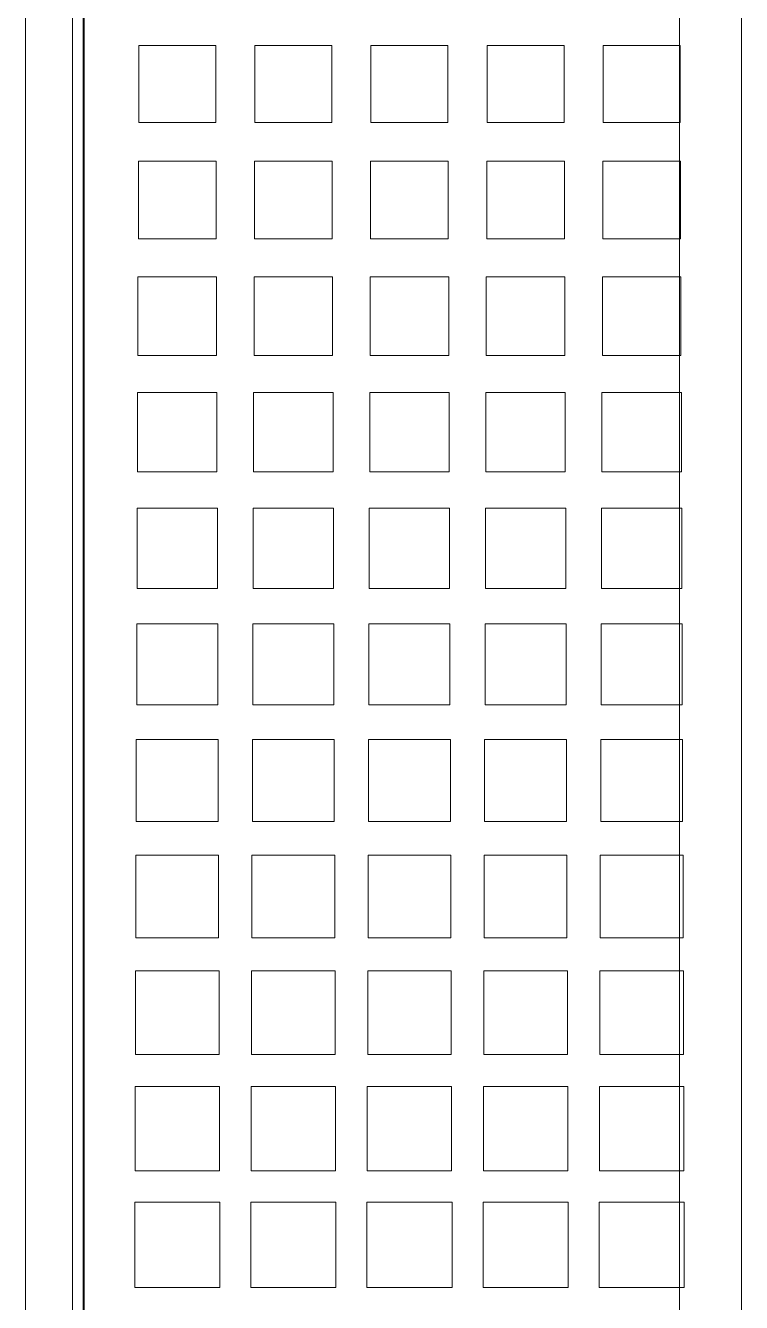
# Model space of a CAD drawing. Header units: millimetres. Extents: x 33157 to 59611, y -29750 to 1750.
# Drawn here: x 54114.8 to 54124.05, y -3139.24 to -3122.74 of the extents above; entities that cross this region are included whole.
import ezdxf

# ---------------------------------------------------------------- set-up
doc = ezdxf.new("R2010")
doc.units = ezdxf.units.MM
doc.layers.get('0').update_dxf_attribs({"lineweight": 18})

msp = doc.modelspace()

# ---------------------------------------------------------------- linework, layer by layer
at = {"lineweight": 9}
for p, q in [((54115.547, -3043.278), (54115.547, -3170.694)), ((54123.249, -3047.493), (54123.249, -3168.946)), ((54124.052, -3048.296), (54124.052, -3168.464)), ((54115.557, -3109.188), (54115.557, -3168.464)), ((54115.406, -3109.613), (54115.406, -3170.429)), ((54115.547, -3109.613), (54115.547, -3167.906)), ((54114.801, -3110.161), (54114.801, -3170.429))]:
    msp.add_line(p, q, dxfattribs=at)
for points, knots in [([(54116.264, -3122.999), (54116.595, -3122.999), (54116.927, -3122.999), (54117.259, -3122.999), (54117.259, -3123.331), (54117.259, -3123.662), (54117.259, -3123.994), (54116.927, -3123.994), (54116.595, -3123.994), (54116.264, -3123.994), (54116.264, -3123.663), (54116.264, -3123.333), (54116.264, -3123.003), (54116.264, -3123.002), (54116.264, -3123), (54116.264, -3122.999)], [0, 0, 0, 0, 150015.139869, 150015.139869, 150015.139869, 300030.279738, 300030.279738, 300030.279738, 450045.419606, 450045.419606, 450045.419606, 600060.559475, 600060.559475, 600060.559475, 750075.699344, 750075.699344, 750075.699344, 750075.699344]), ([(54117.764, -3122.999), (54118.096, -3122.999), (54118.427, -3122.999), (54118.759, -3122.999), (54118.759, -3123.331), (54118.759, -3123.662), (54118.759, -3123.994), (54118.427, -3123.994), (54118.096, -3123.994), (54117.764, -3123.994), (54117.764, -3123.663), (54117.764, -3123.333), (54117.764, -3123.003), (54117.764, -3123.002), (54117.764, -3123), (54117.764, -3122.999)], [0, 0, 0, 0, 150019.181874, 150019.181874, 150019.181874, 300038.363747, 300038.363747, 300038.363747, 450057.545621, 450057.545621, 450057.545621, 600076.727495, 600076.727495, 600076.727495, 750095.909368, 750095.909368, 750095.909368, 750095.909368]), ([(54119.264, -3122.999), (54119.596, -3122.999), (54119.928, -3122.999), (54120.259, -3122.999), (54120.259, -3123.331), (54120.259, -3123.662), (54120.259, -3123.994), (54119.928, -3123.994), (54119.596, -3123.994), (54119.264, -3123.994), (54119.264, -3123.663), (54119.264, -3123.333), (54119.264, -3123.003), (54119.264, -3123.002), (54119.264, -3123), (54119.264, -3122.999)], [0, 0, 0, 0, 150023.223879, 150023.223879, 150023.223879, 300046.447758, 300046.447758, 300046.447758, 450069.671636, 450069.671636, 450069.671636, 600092.895515, 600092.895515, 600092.895515, 750116.119394, 750116.119394, 750116.119394, 750116.119394]), ([(54120.765, -3122.999), (54121.096, -3122.999), (54121.428, -3122.999), (54121.759, -3122.999), (54121.759, -3123.331), (54121.759, -3123.662), (54121.759, -3123.994), (54121.428, -3123.994), (54121.096, -3123.994), (54120.765, -3123.994), (54120.765, -3123.663), (54120.765, -3123.333), (54120.765, -3123.003), (54120.765, -3123.002), (54120.765, -3123), (54120.765, -3122.999)], [0, 0, 0, 0, 150027.265884, 150027.265884, 150027.265884, 300054.531768, 300054.531768, 300054.531768, 450081.797653, 450081.797653, 450081.797653, 600109.063537, 600109.063537, 600109.063537, 750136.329421, 750136.329421, 750136.329421, 750136.329421]), ([(54122.265, -3122.999), (54122.597, -3122.999), (54122.928, -3122.999), (54123.26, -3122.999), (54123.26, -3123.331), (54123.26, -3123.662), (54123.26, -3123.994), (54122.928, -3123.994), (54122.597, -3123.994), (54122.265, -3123.994), (54122.265, -3123.663), (54122.265, -3123.333), (54122.265, -3123.003), (54122.265, -3123.002), (54122.265, -3123), (54122.265, -3122.999)], [0, 0, 0, 0, 150031.30789, 150031.30789, 150031.30789, 300062.61578, 300062.61578, 300062.61578, 450093.923669, 450093.923669, 450093.923669, 600125.231559, 600125.231559, 600125.231559, 750156.539449, 750156.539449, 750156.539449, 750156.539449]), ([(54116.259, -3124.494), (54116.594, -3124.494), (54116.929, -3124.494), (54117.264, -3124.494), (54117.264, -3124.829), (54117.264, -3125.164), (54117.264, -3125.499), (54116.929, -3125.499), (54116.594, -3125.499), (54116.259, -3125.499), (54116.259, -3125.165), (54116.259, -3124.832), (54116.259, -3124.498), (54116.259, -3124.497), (54116.259, -3124.495), (54116.259, -3124.494)], [0, 0, 0, 0, 150017.135277, 150017.135277, 150017.135277, 300034.270554, 300034.270554, 300034.270554, 450051.405831, 450051.405831, 450051.405831, 600068.541109, 600068.541109, 600068.541109, 750085.676386, 750085.676386, 750085.676386, 750085.676386]), ([(54117.759, -3124.494), (54118.094, -3124.494), (54118.429, -3124.494), (54118.764, -3124.494), (54118.764, -3124.829), (54118.764, -3125.164), (54118.764, -3125.499), (54118.429, -3125.499), (54118.094, -3125.499), (54117.759, -3125.499), (54117.759, -3125.165), (54117.759, -3124.832), (54117.759, -3124.498), (54117.759, -3124.497), (54117.759, -3124.495), (54117.759, -3124.494)], [0, 0, 0, 0, 150021.177278, 150021.177278, 150021.177278, 300042.354556, 300042.354556, 300042.354556, 450063.531834, 450063.531834, 450063.531834, 600084.709112, 600084.709112, 600084.709112, 750105.88639, 750105.88639, 750105.88639, 750105.88639]), ([(54119.259, -3124.494), (54119.594, -3124.494), (54119.929, -3124.494), (54120.264, -3124.494), (54120.264, -3124.829), (54120.264, -3125.164), (54120.264, -3125.499), (54119.929, -3125.499), (54119.594, -3125.499), (54119.259, -3125.499), (54119.259, -3125.165), (54119.259, -3124.832), (54119.259, -3124.498), (54119.259, -3124.497), (54119.259, -3124.495), (54119.259, -3124.494)], [0, 0, 0, 0, 150025.219279, 150025.219279, 150025.219279, 300050.438558, 300050.438558, 300050.438558, 450075.657837, 450075.657837, 450075.657837, 600100.877116, 600100.877116, 600100.877116, 750126.096395, 750126.096395, 750126.096395, 750126.096395]), ([(54120.76, -3124.494), (54121.095, -3124.494), (54121.43, -3124.494), (54121.765, -3124.494), (54121.765, -3124.829), (54121.765, -3125.164), (54121.765, -3125.499), (54121.43, -3125.499), (54121.095, -3125.499), (54120.76, -3125.499), (54120.76, -3125.165), (54120.76, -3124.832), (54120.76, -3124.498), (54120.76, -3124.497), (54120.76, -3124.495), (54120.76, -3124.494)], [0, 0, 0, 0, 150029.26128, 150029.26128, 150029.26128, 300058.52256, 300058.52256, 300058.52256, 450087.783841, 450087.783841, 450087.783841, 600117.045121, 600117.045121, 600117.045121, 750146.306401, 750146.306401, 750146.306401, 750146.306401]), ([(54122.26, -3124.494), (54122.595, -3124.494), (54122.93, -3124.494), (54123.265, -3124.494), (54123.265, -3124.829), (54123.265, -3125.164), (54123.265, -3125.499), (54122.93, -3125.499), (54122.595, -3125.499), (54122.26, -3125.499), (54122.26, -3125.165), (54122.26, -3124.832), (54122.26, -3124.498), (54122.26, -3124.497), (54122.26, -3124.495), (54122.26, -3124.494)], [0, 0, 0, 0, 150033.303282, 150033.303282, 150033.303282, 300066.606563, 300066.606563, 300066.606563, 450099.909845, 450099.909845, 450099.909845, 600133.213127, 600133.213127, 600133.213127, 750166.516408, 750166.516408, 750166.516408, 750166.516408]), ([(54116.253, -3125.989), (54116.592, -3125.989), (54116.93, -3125.989), (54117.269, -3125.989), (54117.269, -3126.327), (54117.269, -3126.666), (54117.269, -3127.004), (54116.93, -3127.004), (54116.592, -3127.004), (54116.253, -3127.004), (54116.253, -3126.667), (54116.253, -3126.33), (54116.253, -3125.993), (54116.253, -3125.991), (54116.253, -3125.99), (54116.253, -3125.989)], [0, 0, 0, 0, 150019.130744, 150019.130744, 150019.130744, 300038.261488, 300038.261488, 300038.261488, 450057.392231, 450057.392231, 450057.392231, 600076.522975, 600076.522975, 600076.522975, 750095.653719, 750095.653719, 750095.653719, 750095.653719]), ([(54117.754, -3125.989), (54118.092, -3125.989), (54118.431, -3125.989), (54118.769, -3125.989), (54118.769, -3126.327), (54118.769, -3126.666), (54118.769, -3127.004), (54118.431, -3127.004), (54118.092, -3127.004), (54117.754, -3127.004), (54117.754, -3126.667), (54117.754, -3126.33), (54117.754, -3125.993), (54117.754, -3125.991), (54117.754, -3125.99), (54117.754, -3125.989)], [0, 0, 0, 0, 150023.17274, 150023.17274, 150023.17274, 300046.345481, 300046.345481, 300046.345481, 450069.518221, 450069.518221, 450069.518221, 600092.690962, 600092.690962, 600092.690962, 750115.863702, 750115.863702, 750115.863702, 750115.863702]), ([(54119.254, -3125.989), (54119.593, -3125.989), (54119.931, -3125.989), (54120.27, -3125.989), (54120.27, -3126.327), (54120.27, -3126.666), (54120.27, -3127.004), (54119.931, -3127.004), (54119.593, -3127.004), (54119.254, -3127.004), (54119.254, -3126.667), (54119.254, -3126.33), (54119.254, -3125.993), (54119.254, -3125.991), (54119.254, -3125.99), (54119.254, -3125.989)], [0, 0, 0, 0, 150027.214737, 150027.214737, 150027.214737, 300054.429475, 300054.429475, 300054.429475, 450081.644212, 450081.644212, 450081.644212, 600108.858949, 600108.858949, 600108.858949, 750136.073687, 750136.073687, 750136.073687, 750136.073687]), ([(54120.754, -3125.989), (54121.093, -3125.989), (54121.431, -3125.989), (54121.77, -3125.989), (54121.77, -3126.327), (54121.77, -3126.666), (54121.77, -3127.004), (54121.431, -3127.004), (54121.093, -3127.004), (54120.754, -3127.004), (54120.754, -3126.667), (54120.754, -3126.33), (54120.754, -3125.993), (54120.754, -3125.991), (54120.754, -3125.99), (54120.754, -3125.989)], [0, 0, 0, 0, 150031.256734, 150031.256734, 150031.256734, 300062.513469, 300062.513469, 300062.513469, 450093.770203, 450093.770203, 450093.770203, 600125.026938, 600125.026938, 600125.026938, 750156.283672, 750156.283672, 750156.283672, 750156.283672]), ([(54122.255, -3125.989), (54122.593, -3125.989), (54122.932, -3125.989), (54123.27, -3125.989), (54123.27, -3126.327), (54123.27, -3126.666), (54123.27, -3127.004), (54122.932, -3127.004), (54122.593, -3127.004), (54122.255, -3127.004), (54122.255, -3126.667), (54122.255, -3126.33), (54122.255, -3125.993), (54122.255, -3125.991), (54122.255, -3125.99), (54122.255, -3125.989)], [0, 0, 0, 0, 150035.298732, 150035.298732, 150035.298732, 300070.597464, 300070.597464, 300070.597464, 450105.896196, 450105.896196, 450105.896196, 600141.194927, 600141.194927, 600141.194927, 750176.493659, 750176.493659, 750176.493659, 750176.493659]), ([(54116.248, -3127.483), (54116.59, -3127.483), (54116.932, -3127.483), (54117.274, -3127.483), (54117.274, -3127.826), (54117.274, -3128.168), (54117.274, -3128.51), (54116.932, -3128.51), (54116.59, -3128.51), (54116.248, -3128.51), (54116.248, -3128.169), (54116.248, -3127.828), (54116.248, -3127.488), (54116.248, -3127.486), (54116.248, -3127.485), (54116.248, -3127.483)], [0, 0, 0, 0, 150021.125987, 150021.125987, 150021.125987, 300042.251975, 300042.251975, 300042.251975, 450063.377962, 450063.377962, 450063.377962, 600084.50395, 600084.50395, 600084.50395, 750105.629937, 750105.629937, 750105.629937, 750105.629937]), ([(54117.748, -3127.483), (54118.09, -3127.483), (54118.433, -3127.483), (54118.775, -3127.483), (54118.775, -3127.826), (54118.775, -3128.168), (54118.775, -3128.51), (54118.433, -3128.51), (54118.09, -3128.51), (54117.748, -3128.51), (54117.748, -3128.169), (54117.748, -3127.828), (54117.748, -3127.488), (54117.748, -3127.486), (54117.748, -3127.485), (54117.748, -3127.483)], [0, 0, 0, 0, 150025.16798, 150025.16798, 150025.16798, 300050.33596, 300050.33596, 300050.33596, 450075.50394, 450075.50394, 450075.50394, 600100.67192, 600100.67192, 600100.67192, 750125.8399, 750125.8399, 750125.8399, 750125.8399]), ([(54119.249, -3127.483), (54119.591, -3127.483), (54119.933, -3127.483), (54120.275, -3127.483), (54120.275, -3127.826), (54120.275, -3128.168), (54120.275, -3128.51), (54119.933, -3128.51), (54119.591, -3128.51), (54119.249, -3128.51), (54119.249, -3128.169), (54119.249, -3127.828), (54119.249, -3127.488), (54119.249, -3127.486), (54119.249, -3127.485), (54119.249, -3127.483)], [0, 0, 0, 0, 150029.209973, 150029.209973, 150029.209973, 300058.419946, 300058.419946, 300058.419946, 450087.629918, 450087.629918, 450087.629918, 600116.839891, 600116.839891, 600116.839891, 750146.049864, 750146.049864, 750146.049864, 750146.049864]), ([(54120.749, -3127.483), (54121.091, -3127.483), (54121.433, -3127.483), (54121.775, -3127.483), (54121.775, -3127.826), (54121.775, -3128.168), (54121.775, -3128.51), (54121.433, -3128.51), (54121.091, -3128.51), (54120.749, -3128.51), (54120.749, -3128.169), (54120.749, -3127.828), (54120.749, -3127.488), (54120.749, -3127.486), (54120.749, -3127.485), (54120.749, -3127.483)], [0, 0, 0, 0, 150033.251966, 150033.251966, 150033.251966, 300066.503932, 300066.503932, 300066.503932, 450099.755897, 450099.755897, 450099.755897, 600133.007863, 600133.007863, 600133.007863, 750166.259829, 750166.259829, 750166.259829, 750166.259829]), ([(54122.249, -3127.483), (54122.591, -3127.483), (54122.933, -3127.483), (54123.276, -3127.483), (54123.276, -3127.826), (54123.276, -3128.168), (54123.276, -3128.51), (54122.933, -3128.51), (54122.591, -3128.51), (54122.249, -3128.51), (54122.249, -3128.169), (54122.249, -3127.828), (54122.249, -3127.488), (54122.249, -3127.486), (54122.249, -3127.485), (54122.249, -3127.483)], [0, 0, 0, 0, 150037.293959, 150037.293959, 150037.293959, 300074.587918, 300074.587918, 300074.587918, 450111.881877, 450111.881877, 450111.881877, 600149.175836, 600149.175836, 600149.175836, 750186.469795, 750186.469795, 750186.469795, 750186.469795]), ([(54116.243, -3128.978), (54116.588, -3128.978), (54116.934, -3128.978), (54117.28, -3128.978), (54117.28, -3129.324), (54117.28, -3129.669), (54117.28, -3130.015), (54116.934, -3130.015), (54116.588, -3130.015), (54116.243, -3130.015), (54116.243, -3129.671), (54116.243, -3129.327), (54116.243, -3128.983), (54116.243, -3128.981), (54116.243, -3128.98), (54116.243, -3128.978)], [0, 0, 0, 0, 150023.121669, 150023.121669, 150023.121669, 300046.243338, 300046.243338, 300046.243338, 450069.365007, 450069.365007, 450069.365007, 600092.486676, 600092.486676, 600092.486676, 750115.608345, 750115.608345, 750115.608345, 750115.608345]), ([(54117.743, -3128.978), (54118.089, -3128.978), (54118.434, -3128.978), (54118.78, -3128.978), (54118.78, -3129.324), (54118.78, -3129.669), (54118.78, -3130.015), (54118.434, -3130.015), (54118.089, -3130.015), (54117.743, -3130.015), (54117.743, -3129.671), (54117.743, -3129.327), (54117.743, -3128.983), (54117.743, -3128.981), (54117.743, -3128.98), (54117.743, -3128.978)], [0, 0, 0, 0, 150027.163657, 150027.163657, 150027.163657, 300054.327315, 300054.327315, 300054.327315, 450081.490972, 450081.490972, 450081.490972, 600108.654629, 600108.654629, 600108.654629, 750135.818287, 750135.818287, 750135.818287, 750135.818287]), ([(54119.243, -3128.978), (54119.589, -3128.978), (54119.935, -3128.978), (54120.28, -3128.978), (54120.28, -3129.324), (54120.28, -3129.669), (54120.28, -3130.015), (54119.935, -3130.015), (54119.589, -3130.015), (54119.243, -3130.015), (54119.243, -3129.671), (54119.243, -3129.327), (54119.243, -3128.983), (54119.243, -3128.981), (54119.243, -3128.98), (54119.243, -3128.978)], [0, 0, 0, 0, 150031.205646, 150031.205646, 150031.205646, 300062.411292, 300062.411292, 300062.411292, 450093.616938, 450093.616938, 450093.616938, 600124.822584, 600124.822584, 600124.822584, 750156.02823, 750156.02823, 750156.02823, 750156.02823]), ([(54120.744, -3128.978), (54121.089, -3128.978), (54121.435, -3128.978), (54121.781, -3128.978), (54121.781, -3129.324), (54121.781, -3129.669), (54121.781, -3130.015), (54121.435, -3130.015), (54121.089, -3130.015), (54120.744, -3130.015), (54120.744, -3129.671), (54120.744, -3129.327), (54120.744, -3128.983), (54120.744, -3128.981), (54120.744, -3128.98), (54120.744, -3128.978)], [0, 0, 0, 0, 150035.247635, 150035.247635, 150035.247635, 300070.49527, 300070.49527, 300070.49527, 450105.742905, 450105.742905, 450105.742905, 600140.99054, 600140.99054, 600140.99054, 750176.238174, 750176.238174, 750176.238174, 750176.238174]), ([(54122.244, -3128.978), (54122.59, -3128.978), (54122.935, -3128.978), (54123.281, -3128.978), (54123.281, -3129.324), (54123.281, -3129.669), (54123.281, -3130.015), (54122.935, -3130.015), (54122.59, -3130.015), (54122.244, -3130.015), (54122.244, -3129.671), (54122.244, -3129.327), (54122.244, -3128.983), (54122.244, -3128.981), (54122.244, -3128.98), (54122.244, -3128.978)], [0, 0, 0, 0, 150039.289624, 150039.289624, 150039.289624, 300078.579248, 300078.579248, 300078.579248, 450117.868872, 450117.868872, 450117.868872, 600157.158496, 600157.158496, 600157.158496, 750196.44812, 750196.44812, 750196.44812, 750196.44812]), ([(54116.238, -3130.473), (54116.587, -3130.473), (54116.936, -3130.473), (54117.285, -3130.473), (54117.285, -3130.822), (54117.285, -3131.171), (54117.285, -3131.52), (54116.936, -3131.52), (54116.587, -3131.52), (54116.238, -3131.52), (54116.238, -3131.173), (54116.238, -3130.825), (54116.238, -3130.478), (54116.238, -3130.476), (54116.238, -3130.475), (54116.238, -3130.473)], [0, 0, 0, 0, 150025.117304, 150025.117304, 150025.117304, 300050.234608, 300050.234608, 300050.234608, 450075.351912, 450075.351912, 450075.351912, 600100.469215, 600100.469215, 600100.469215, 750125.586519, 750125.586519, 750125.586519, 750125.586519]), ([(54117.738, -3130.473), (54118.087, -3130.473), (54118.436, -3130.473), (54118.785, -3130.473), (54118.785, -3130.822), (54118.785, -3131.171), (54118.785, -3131.52), (54118.436, -3131.52), (54118.087, -3131.52), (54117.738, -3131.52), (54117.738, -3131.173), (54117.738, -3130.825), (54117.738, -3130.478), (54117.738, -3130.476), (54117.738, -3130.475), (54117.738, -3130.473)], [0, 0, 0, 0, 150029.159288, 150029.159288, 150029.159288, 300058.318576, 300058.318576, 300058.318576, 450087.477864, 450087.477864, 450087.477864, 600116.637153, 600116.637153, 600116.637153, 750145.796441, 750145.796441, 750145.796441, 750145.796441]), ([(54119.238, -3130.473), (54119.587, -3130.473), (54119.936, -3130.473), (54120.285, -3130.473), (54120.285, -3130.822), (54120.285, -3131.171), (54120.285, -3131.52), (54119.936, -3131.52), (54119.587, -3131.52), (54119.238, -3131.52), (54119.238, -3131.173), (54119.238, -3130.825), (54119.238, -3130.478), (54119.238, -3130.476), (54119.238, -3130.475), (54119.238, -3130.473)], [0, 0, 0, 0, 150033.201273, 150033.201273, 150033.201273, 300066.402545, 300066.402545, 300066.402545, 450099.603818, 450099.603818, 450099.603818, 600132.805091, 600132.805091, 600132.805091, 750166.006363, 750166.006363, 750166.006363, 750166.006363]), ([(54120.738, -3130.473), (54121.088, -3130.473), (54121.437, -3130.473), (54121.786, -3130.473), (54121.786, -3130.822), (54121.786, -3131.171), (54121.786, -3131.52), (54121.437, -3131.52), (54121.088, -3131.52), (54120.738, -3131.52), (54120.738, -3131.173), (54120.738, -3130.825), (54120.738, -3130.478), (54120.738, -3130.476), (54120.738, -3130.475), (54120.738, -3130.473)], [0, 0, 0, 0, 150037.243257, 150037.243257, 150037.243257, 300074.486515, 300074.486515, 300074.486515, 450111.729772, 450111.729772, 450111.729772, 600148.97303, 600148.97303, 600148.97303, 750186.216287, 750186.216287, 750186.216287, 750186.216287]), ([(54122.239, -3130.473), (54122.588, -3130.473), (54122.937, -3130.473), (54123.286, -3130.473), (54123.286, -3130.822), (54123.286, -3131.171), (54123.286, -3131.52), (54122.937, -3131.52), (54122.588, -3131.52), (54122.239, -3131.52), (54122.239, -3131.173), (54122.239, -3130.825), (54122.239, -3130.478), (54122.239, -3130.476), (54122.239, -3130.475), (54122.239, -3130.473)], [0, 0, 0, 0, 150041.285242, 150041.285242, 150041.285242, 300082.570485, 300082.570485, 300082.570485, 450123.855727, 450123.855727, 450123.855727, 600165.14097, 600165.14097, 600165.14097, 750206.426212, 750206.426212, 750206.426212, 750206.426212]), ([(54116.232, -3131.968), (54116.585, -3131.968), (54116.938, -3131.968), (54117.29, -3131.968), (54117.29, -3132.321), (54117.29, -3132.673), (54117.29, -3133.026), (54116.938, -3133.026), (54116.585, -3133.026), (54116.232, -3133.026), (54116.232, -3132.675), (54116.232, -3132.323), (54116.232, -3131.972), (54116.232, -3131.971), (54116.232, -3131.969), (54116.232, -3131.968)], [0, 0, 0, 0, 150027.112775, 150027.112775, 150027.112775, 300054.22555, 300054.22555, 300054.22555, 450081.338325, 450081.338325, 450081.338325, 600108.4511, 600108.4511, 600108.4511, 750135.563874, 750135.563874, 750135.563874, 750135.563874]), ([(54117.733, -3131.968), (54118.085, -3131.968), (54118.438, -3131.968), (54118.79, -3131.968), (54118.79, -3132.321), (54118.79, -3132.673), (54118.79, -3133.026), (54118.438, -3133.026), (54118.085, -3133.026), (54117.733, -3133.026), (54117.733, -3132.675), (54117.733, -3132.323), (54117.733, -3131.972), (54117.733, -3131.971), (54117.733, -3131.969), (54117.733, -3131.968)], [0, 0, 0, 0, 150031.154755, 150031.154755, 150031.154755, 300062.30951, 300062.30951, 300062.30951, 450093.464265, 450093.464265, 450093.464265, 600124.61902, 600124.61902, 600124.61902, 750155.773775, 750155.773775, 750155.773775, 750155.773775]), ([(54119.233, -3131.968), (54119.585, -3131.968), (54119.938, -3131.968), (54120.291, -3131.968), (54120.291, -3132.321), (54120.291, -3132.673), (54120.291, -3133.026), (54119.938, -3133.026), (54119.585, -3133.026), (54119.233, -3133.026), (54119.233, -3132.675), (54119.233, -3132.323), (54119.233, -3131.972), (54119.233, -3131.971), (54119.233, -3131.969), (54119.233, -3131.968)], [0, 0, 0, 0, 150035.196735, 150035.196735, 150035.196735, 300070.393471, 300070.393471, 300070.393471, 450105.590206, 450105.590206, 450105.590206, 600140.786942, 600140.786942, 600140.786942, 750175.983677, 750175.983677, 750175.983677, 750175.983677]), ([(54120.733, -3131.968), (54121.086, -3131.968), (54121.438, -3131.968), (54121.791, -3131.968), (54121.791, -3132.321), (54121.791, -3132.673), (54121.791, -3133.026), (54121.438, -3133.026), (54121.086, -3133.026), (54120.733, -3133.026), (54120.733, -3132.675), (54120.733, -3132.323), (54120.733, -3131.972), (54120.733, -3131.971), (54120.733, -3131.969), (54120.733, -3131.968)], [0, 0, 0, 0, 150039.238716, 150039.238716, 150039.238716, 300078.477432, 300078.477432, 300078.477432, 450117.716148, 450117.716148, 450117.716148, 600156.954864, 600156.954864, 600156.954864, 750196.19358, 750196.19358, 750196.19358, 750196.19358]), ([(54122.233, -3131.968), (54122.586, -3131.968), (54122.939, -3131.968), (54123.291, -3131.968), (54123.291, -3132.321), (54123.291, -3132.673), (54123.291, -3133.026), (54122.939, -3133.026), (54122.586, -3133.026), (54122.233, -3133.026), (54122.233, -3132.675), (54122.233, -3132.323), (54122.233, -3131.972), (54122.233, -3131.971), (54122.233, -3131.969), (54122.233, -3131.968)], [0, 0, 0, 0, 150043.280697, 150043.280697, 150043.280697, 300086.561394, 300086.561394, 300086.561394, 450129.842091, 450129.842091, 450129.842091, 600173.122788, 600173.122788, 600173.122788, 750216.403484, 750216.403484, 750216.403484, 750216.403484]), ([(54116.227, -3133.463), (54116.583, -3133.463), (54116.939, -3133.463), (54117.295, -3133.463), (54117.295, -3133.819), (54117.295, -3134.175), (54117.295, -3134.531), (54116.939, -3134.531), (54116.583, -3134.531), (54116.227, -3134.531), (54116.227, -3134.176), (54116.227, -3133.822), (54116.227, -3133.467), (54116.227, -3133.466), (54116.227, -3133.464), (54116.227, -3133.463)], [0, 0, 0, 0, 150029.108647, 150029.108647, 150029.108647, 300058.217294, 300058.217294, 300058.217294, 450087.325941, 450087.325941, 450087.325941, 600116.434589, 600116.434589, 600116.434589, 750145.543236, 750145.543236, 750145.543236, 750145.543236]), ([(54117.727, -3133.463), (54118.083, -3133.463), (54118.44, -3133.463), (54118.796, -3133.463), (54118.796, -3133.819), (54118.796, -3134.175), (54118.796, -3134.531), (54118.44, -3134.531), (54118.083, -3134.531), (54117.727, -3134.531), (54117.727, -3134.176), (54117.727, -3133.822), (54117.727, -3133.467), (54117.727, -3133.466), (54117.727, -3133.464), (54117.727, -3133.463)], [0, 0, 0, 0, 150033.150623, 150033.150623, 150033.150623, 300066.301246, 300066.301246, 300066.301246, 450099.45187, 450099.45187, 450099.45187, 600132.602493, 600132.602493, 600132.602493, 750165.753116, 750165.753116, 750165.753116, 750165.753116]), ([(54119.228, -3133.463), (54119.584, -3133.463), (54119.94, -3133.463), (54120.296, -3133.463), (54120.296, -3133.819), (54120.296, -3134.175), (54120.296, -3134.531), (54119.94, -3134.531), (54119.584, -3134.531), (54119.228, -3134.531), (54119.228, -3134.176), (54119.228, -3133.822), (54119.228, -3133.467), (54119.228, -3133.466), (54119.228, -3133.464), (54119.228, -3133.463)], [0, 0, 0, 0, 150037.192599, 150037.192599, 150037.192599, 300074.385199, 300074.385199, 300074.385199, 450111.577798, 450111.577798, 450111.577798, 600148.770398, 600148.770398, 600148.770398, 750185.962997, 750185.962997, 750185.962997, 750185.962997]), ([(54120.728, -3133.463), (54121.084, -3133.463), (54121.44, -3133.463), (54121.796, -3133.463), (54121.796, -3133.819), (54121.796, -3134.175), (54121.796, -3134.531), (54121.44, -3134.531), (54121.084, -3134.531), (54120.728, -3134.531), (54120.728, -3134.176), (54120.728, -3133.822), (54120.728, -3133.467), (54120.728, -3133.466), (54120.728, -3133.464), (54120.728, -3133.463)], [0, 0, 0, 0, 150041.234576, 150041.234576, 150041.234576, 300082.469152, 300082.469152, 300082.469152, 450123.703728, 450123.703728, 450123.703728, 600164.938304, 600164.938304, 600164.938304, 750206.17288, 750206.17288, 750206.17288, 750206.17288]), ([(54122.228, -3133.463), (54122.584, -3133.463), (54122.94, -3133.463), (54123.297, -3133.463), (54123.297, -3133.819), (54123.297, -3134.175), (54123.297, -3134.531), (54122.94, -3134.531), (54122.584, -3134.531), (54122.228, -3134.531), (54122.228, -3134.176), (54122.228, -3133.822), (54122.228, -3133.467), (54122.228, -3133.466), (54122.228, -3133.464), (54122.228, -3133.463)], [0, 0, 0, 0, 150045.276553, 150045.276553, 150045.276553, 300090.553105, 300090.553105, 300090.553105, 450135.829658, 450135.829658, 450135.829658, 600181.106211, 600181.106211, 600181.106211, 750226.382763, 750226.382763, 750226.382763, 750226.382763]), ([(54116.222, -3134.958), (54116.581, -3134.958), (54116.941, -3134.958), (54117.301, -3134.958), (54117.301, -3135.317), (54117.301, -3135.677), (54117.301, -3136.037), (54116.941, -3136.037), (54116.581, -3136.037), (54116.222, -3136.037), (54116.222, -3135.678), (54116.222, -3135.32), (54116.222, -3134.962), (54116.222, -3134.961), (54116.222, -3134.959), (54116.222, -3134.958)], [0, 0, 0, 0, 150031.10447, 150031.10447, 150031.10447, 300062.208941, 300062.208941, 300062.208941, 450093.313411, 450093.313411, 450093.313411, 600124.417881, 600124.417881, 600124.417881, 750155.522352, 750155.522352, 750155.522352, 750155.522352]), ([(54117.722, -3134.958), (54118.082, -3134.958), (54118.441, -3134.958), (54118.801, -3134.958), (54118.801, -3135.317), (54118.801, -3135.677), (54118.801, -3136.037), (54118.441, -3136.037), (54118.082, -3136.037), (54117.722, -3136.037), (54117.722, -3135.678), (54117.722, -3135.32), (54117.722, -3134.962), (54117.722, -3134.961), (54117.722, -3134.959), (54117.722, -3134.958)], [0, 0, 0, 0, 150035.146442, 150035.146442, 150035.146442, 300070.292884, 300070.292884, 300070.292884, 450105.439327, 450105.439327, 450105.439327, 600140.585769, 600140.585769, 600140.585769, 750175.732211, 750175.732211, 750175.732211, 750175.732211]), ([(54119.222, -3134.958), (54119.582, -3134.958), (54119.942, -3134.958), (54120.301, -3134.958), (54120.301, -3135.317), (54120.301, -3135.677), (54120.301, -3136.037), (54119.942, -3136.037), (54119.582, -3136.037), (54119.222, -3136.037), (54119.222, -3135.678), (54119.222, -3135.32), (54119.222, -3134.962), (54119.222, -3134.961), (54119.222, -3134.959), (54119.222, -3134.958)], [0, 0, 0, 0, 150039.188414, 150039.188414, 150039.188414, 300078.376829, 300078.376829, 300078.376829, 450117.565243, 450117.565243, 450117.565243, 600156.753657, 600156.753657, 600156.753657, 750195.942072, 750195.942072, 750195.942072, 750195.942072]), ([(54120.723, -3134.958), (54121.082, -3134.958), (54121.442, -3134.958), (54121.802, -3134.958), (54121.802, -3135.317), (54121.802, -3135.677), (54121.802, -3136.037), (54121.442, -3136.037), (54121.082, -3136.037), (54120.723, -3136.037), (54120.723, -3135.678), (54120.723, -3135.32), (54120.723, -3134.962), (54120.723, -3134.961), (54120.723, -3134.959), (54120.723, -3134.958)], [0, 0, 0, 0, 150043.230387, 150043.230387, 150043.230387, 300086.460773, 300086.460773, 300086.460773, 450129.69116, 450129.69116, 450129.69116, 600172.921547, 600172.921547, 600172.921547, 750216.151934, 750216.151934, 750216.151934, 750216.151934]), ([(54122.223, -3134.958), (54122.583, -3134.958), (54122.942, -3134.958), (54123.302, -3134.958), (54123.302, -3135.317), (54123.302, -3135.677), (54123.302, -3136.037), (54122.942, -3136.037), (54122.583, -3136.037), (54122.223, -3136.037), (54122.223, -3135.678), (54122.223, -3135.32), (54122.223, -3134.962), (54122.223, -3134.961), (54122.223, -3134.959), (54122.223, -3134.958)], [0, 0, 0, 0, 150047.272359, 150047.272359, 150047.272359, 300094.544719, 300094.544719, 300094.544719, 450141.817078, 450141.817078, 450141.817078, 600189.089437, 600189.089437, 600189.089437, 750236.361796, 750236.361796, 750236.361796, 750236.361796]), ([(54116.216, -3136.452), (54116.58, -3136.452), (54116.943, -3136.452), (54117.306, -3136.452), (54117.306, -3136.816), (54117.306, -3137.179), (54117.306, -3137.542), (54116.943, -3137.542), (54116.58, -3137.542), (54116.216, -3137.542), (54116.216, -3137.18), (54116.216, -3136.819), (54116.216, -3136.457), (54116.216, -3136.455), (54116.216, -3136.454), (54116.216, -3136.452)], [0, 0, 0, 0, 150033.100253, 150033.100253, 150033.100253, 300066.200505, 300066.200505, 300066.200505, 450099.300758, 450099.300758, 450099.300758, 600132.40101, 600132.40101, 600132.40101, 750165.501263, 750165.501263, 750165.501263, 750165.501263]), ([(54117.717, -3136.452), (54118.08, -3136.452), (54118.443, -3136.452), (54118.806, -3136.452), (54118.806, -3136.816), (54118.806, -3137.179), (54118.806, -3137.542), (54118.443, -3137.542), (54118.08, -3137.542), (54117.717, -3137.542), (54117.717, -3137.18), (54117.717, -3136.819), (54117.717, -3136.457), (54117.717, -3136.455), (54117.717, -3136.454), (54117.717, -3136.452)], [0, 0, 0, 0, 150037.14222, 150037.14222, 150037.14222, 300074.284441, 300074.284441, 300074.284441, 450111.426661, 450111.426661, 450111.426661, 600148.568881, 600148.568881, 600148.568881, 750185.711102, 750185.711102, 750185.711102, 750185.711102]), ([(54119.217, -3136.452), (54119.58, -3136.452), (54119.943, -3136.452), (54120.307, -3136.452), (54120.307, -3136.816), (54120.307, -3137.179), (54120.307, -3137.542), (54119.943, -3137.542), (54119.58, -3137.542), (54119.217, -3137.542), (54119.217, -3137.18), (54119.217, -3136.819), (54119.217, -3136.457), (54119.217, -3136.455), (54119.217, -3136.454), (54119.217, -3136.452)], [0, 0, 0, 0, 150041.184188, 150041.184188, 150041.184188, 300082.368377, 300082.368377, 300082.368377, 450123.552565, 450123.552565, 450123.552565, 600164.736753, 600164.736753, 600164.736753, 750205.920942, 750205.920942, 750205.920942, 750205.920942]), ([(54120.717, -3136.452), (54121.081, -3136.452), (54121.444, -3136.452), (54121.807, -3136.452), (54121.807, -3136.816), (54121.807, -3137.179), (54121.807, -3137.542), (54121.444, -3137.542), (54121.081, -3137.542), (54120.717, -3137.542), (54120.717, -3137.18), (54120.717, -3136.819), (54120.717, -3136.457), (54120.717, -3136.455), (54120.717, -3136.454), (54120.717, -3136.452)], [0, 0, 0, 0, 150045.226157, 150045.226157, 150045.226157, 300090.452313, 300090.452313, 300090.452313, 450135.67847, 450135.67847, 450135.67847, 600180.904626, 600180.904626, 600180.904626, 750226.130783, 750226.130783, 750226.130783, 750226.130783]), ([(54122.218, -3136.452), (54122.581, -3136.452), (54122.944, -3136.452), (54123.307, -3136.452), (54123.307, -3136.816), (54123.307, -3137.179), (54123.307, -3137.542), (54122.944, -3137.542), (54122.581, -3137.542), (54122.218, -3137.542), (54122.218, -3137.18), (54122.218, -3136.819), (54122.218, -3136.457), (54122.218, -3136.455), (54122.218, -3136.454), (54122.218, -3136.452)], [0, 0, 0, 0, 150049.268125, 150049.268125, 150049.268125, 300098.53625, 300098.53625, 300098.53625, 450147.804375, 450147.804375, 450147.804375, 600197.0725, 600197.0725, 600197.0725, 750246.340625, 750246.340625, 750246.340625, 750246.340625]), ([(54116.211, -3137.947), (54116.578, -3137.947), (54116.944, -3137.947), (54117.311, -3137.947), (54117.311, -3138.314), (54117.311, -3138.681), (54117.311, -3139.047), (54116.944, -3139.047), (54116.578, -3139.047), (54116.211, -3139.047), (54116.211, -3138.682), (54116.211, -3138.317), (54116.211, -3137.952), (54116.211, -3137.95), (54116.211, -3137.949), (54116.211, -3137.947)], [0, 0, 0, 0, 150035.096346, 150035.096346, 150035.096346, 300070.192692, 300070.192692, 300070.192692, 450105.289038, 450105.289038, 450105.289038, 600140.385384, 600140.385384, 600140.385384, 750175.48173, 750175.48173, 750175.48173, 750175.48173]), ([(54117.712, -3137.947), (54118.078, -3137.947), (54118.445, -3137.947), (54118.811, -3137.947), (54118.811, -3138.314), (54118.811, -3138.681), (54118.811, -3139.047), (54118.445, -3139.047), (54118.078, -3139.047), (54117.712, -3139.047), (54117.712, -3138.682), (54117.712, -3138.317), (54117.712, -3137.952), (54117.712, -3137.95), (54117.712, -3137.949), (54117.712, -3137.947)], [0, 0, 0, 0, 150039.13831, 150039.13831, 150039.13831, 300078.276619, 300078.276619, 300078.276619, 450117.414929, 450117.414929, 450117.414929, 600156.553238, 600156.553238, 600156.553238, 750195.691548, 750195.691548, 750195.691548, 750195.691548]), ([(54119.212, -3137.947), (54119.578, -3137.947), (54119.945, -3137.947), (54120.312, -3137.947), (54120.312, -3138.314), (54120.312, -3138.681), (54120.312, -3139.047), (54119.945, -3139.047), (54119.578, -3139.047), (54119.212, -3139.047), (54119.212, -3138.682), (54119.212, -3138.317), (54119.212, -3137.952), (54119.212, -3137.95), (54119.212, -3137.949), (54119.212, -3137.947)], [0, 0, 0, 0, 150043.180273, 150043.180273, 150043.180273, 300086.360547, 300086.360547, 300086.360547, 450129.54082, 450129.54082, 450129.54082, 600172.721094, 600172.721094, 600172.721094, 750215.901367, 750215.901367, 750215.901367, 750215.901367]), ([(54120.712, -3137.947), (54121.079, -3137.947), (54121.445, -3137.947), (54121.812, -3137.947), (54121.812, -3138.314), (54121.812, -3138.681), (54121.812, -3139.047), (54121.445, -3139.047), (54121.079, -3139.047), (54120.712, -3139.047), (54120.712, -3138.682), (54120.712, -3138.317), (54120.712, -3137.952), (54120.712, -3137.95), (54120.712, -3137.949), (54120.712, -3137.947)], [0, 0, 0, 0, 150047.222237, 150047.222237, 150047.222237, 300094.444475, 300094.444475, 300094.444475, 450141.666712, 450141.666712, 450141.666712, 600188.88895, 600188.88895, 600188.88895, 750236.111187, 750236.111187, 750236.111187, 750236.111187]), ([(54122.212, -3137.947), (54122.579, -3137.947), (54122.946, -3137.947), (54123.312, -3137.947), (54123.312, -3138.314), (54123.312, -3138.681), (54123.312, -3139.047), (54122.946, -3139.047), (54122.579, -3139.047), (54122.212, -3139.047), (54122.212, -3138.682), (54122.212, -3138.317), (54122.212, -3137.952), (54122.212, -3137.95), (54122.212, -3137.949), (54122.212, -3137.947)], [0, 0, 0, 0, 150051.264202, 150051.264202, 150051.264202, 300102.528404, 300102.528404, 300102.528404, 450153.792605, 450153.792605, 450153.792605, 600205.056807, 600205.056807, 600205.056807, 750256.321009, 750256.321009, 750256.321009, 750256.321009])]:
    msp.add_open_spline(points, degree=3, knots=knots)

doc.saveas('drawing.dxf')
